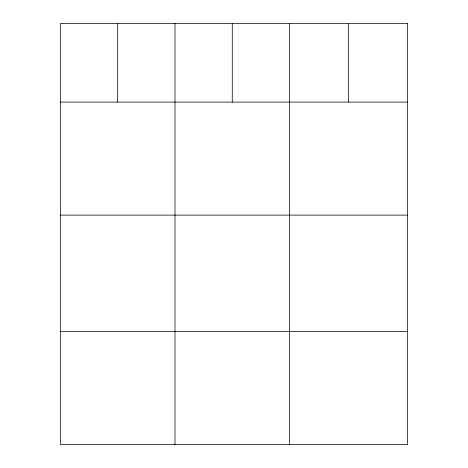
<?xml version="1.0" encoding="UTF-8"?>
<svg xmlns="http://www.w3.org/2000/svg" width="468" height="468" viewBox="0 0 468 468"><rect width="100%" height="100%" fill="white"/><g stroke="black" fill="none" stroke-linecap="round" stroke-linejoin="round"><path stroke-width="0.7" d="M60.395 102.088L407.605 102.088M60.395 215.116L407.605 215.116M60.395 331.572L407.605 331.572M348.578 23.4L348.578 102.088M289.552 23.4L289.552 444.6M232.263 23.4L232.263 102.088M174.974 23.4L174.974 444.6M117.684 23.4L117.684 102.088M407.605 23.4L60.395 23.4L60.395 444.6L407.605 444.6L407.605 23.4"/></g></svg>
